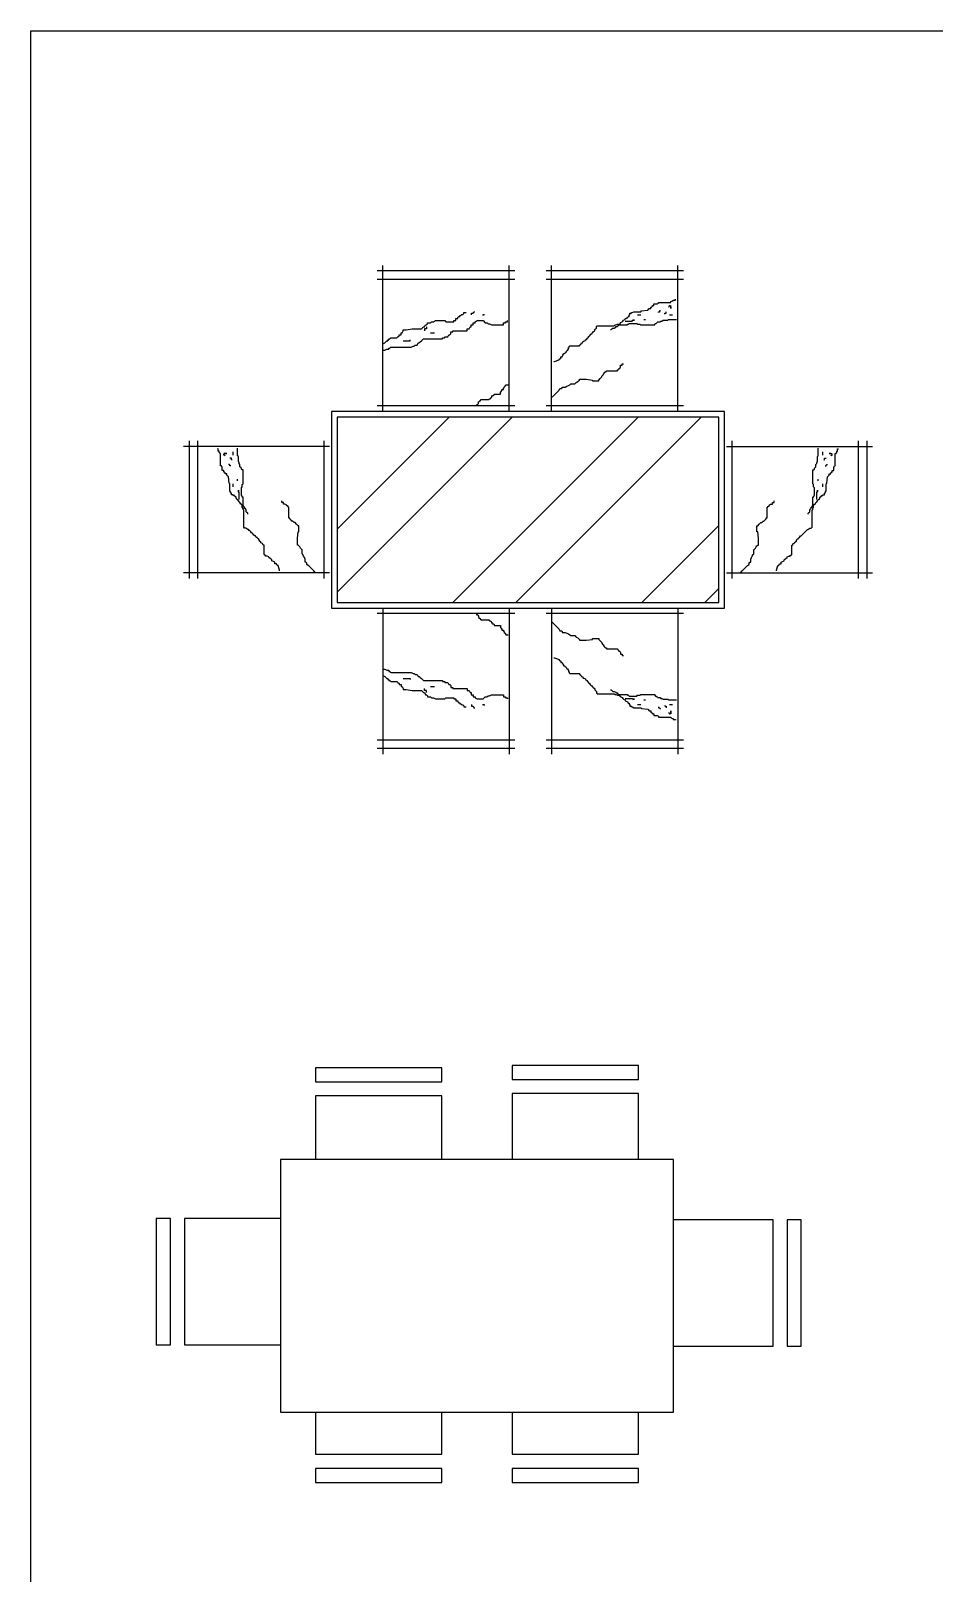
# Model space of a CAD drawing. Extents: x 15.9 to 33.1, y 12.3 to 21.3.
# Drawn here: x 15.93 to 19.15, y 15.83 to 21.32 of the extents above; entities that cross this region are included whole.
import ezdxf

# ---------------------------------------------------------------- set-up
doc = ezdxf.new("R2010")
doc.units = 0
doc.header["$LTSCALE"] = 0.5
doc.header["$MEASUREMENT"] = 0
doc.layers.get('0').update_dxf_attribs({"linetype": 'CONTINUOUS'})
doc.layers.add('Deftpoints', color=7, linetype='CONTINUOUS', plot=False)

# ---------------------------------------------------------------- blocks, each defined once
blk = doc.blocks.new('A$C06544FDC')
for p, q in [((-47.2, 500), (-537.2, 500)), ((-517.2, 0), (-517.2, 520)), ((-67.2, 0), (-67.2, 520)), ((554.4, 500), (64.4, 500)), ((84.4, 0), (84.4, 520)), ((534.4, 0), (534.4, 520)), ((-47.2, 470), (-537.2, 470)), ((554.4, 470), (64.4, 470)), ((459.7, 382.6), (465.2, 385.4)), ((465.2, 388.1), (509.5, 388.1)), ((465.2, 385.4), (465.2, 388.1)), ((509.5, 390.9), (515.1, 393.7)), ((509.5, 388.1), (509.5, 390.9)), ((515.1, 393.7), (517.8, 393.7)), ((517.8, 396.4), (526.1, 396.4)), ((517.8, 393.7), (517.8, 396.4)), ((526.1, 396.4), (526.1, 399.2)), ((-256.9, 330.3), (-249.6, 330.3)), ((-256.9, 323.1), (-256.9, 330.3)), ((-249.6, 333.9), (-246, 337.5)), ((-249.6, 330.3), (-249.6, 333.9)), ((-246, 337.5), (-242.4, 337.5)), ((-242.4, 341.1), (-238.8, 341.1)), ((-242.4, 337.5), (-242.4, 341.1)), ((-238.8, 341.1), (-235.2, 344.7)), ((-235.2, 344.7), (-231.6, 344.7)), ((-231.6, 344.7), (-227.9, 348.3)), ((-227.9, 351.9), (-220.7, 351.9)), ((-227.9, 348.3), (-227.9, 351.9)), ((-200.7, 349.4), (-195.1, 349.4)), ((-200.7, 343.9), (-200.7, 349.4)), ((-195.1, 349.4), (-192.4, 355)), ((-192.4, 355), (-189.6, 355)), ((-161.9, 343.9), (-156.4, 343.9)), ((-156.4, 343.9), (-156.4, 346.7)), ((346.2, 330.1), (351.8, 332.8)), ((346.2, 327.3), (346.2, 330.1)), ((351.8, 332.8), (354.5, 332.8)), ((354.5, 332.8), (357.3, 338.4)), ((357.3, 338.4), (360.1, 338.4)), ((360.1, 343.9), (362.8, 343.9)), ((360.1, 338.4), (360.1, 343.9)), ((362.8, 349.4), (368.4, 349.4)), ((362.8, 343.9), (362.8, 349.4)), ((368.4, 352.2), (371.1, 352.2)), ((368.4, 349.4), (368.4, 352.2)), ((371.1, 352.2), (376.7, 355)), ((376.7, 355), (401.6, 355)), ((390.5, 343.9), (401.6, 343.9)), ((401.6, 355), (404.4, 357.7)), ((404.4, 357.7), (426.5, 360.5)), ((426.5, 360.5), (432, 366)), ((432, 366), (437.6, 366)), ((437.6, 371.5), (440.3, 371.5)), ((437.6, 366), (437.6, 371.5)), ((440.3, 371.5), (443.1, 374.3)), ((443.1, 377.1), (448.6, 377.1)), ((443.1, 374.3), (443.1, 377.1)), ((448.6, 382.6), (459.7, 382.6)), ((448.6, 377.1), (448.6, 382.6)), ((465.2, 355), (468, 355)), ((465.2, 352.2), (465.2, 355)), ((468, 355), (470.8, 357.7)), ((470.8, 357.7), (470.8, 360.5)), ((487.4, 349.4), (492.9, 349.4)), ((487.4, 346.7), (487.4, 349.4)), ((492.9, 349.4), (492.9, 355)), ((501.2, 371.5), (504, 374.3)), ((504, 377.1), (506.8, 377.1)), ((504, 374.3), (504, 377.1)), ((504, 343.9), (515.1, 343.9)), ((506.8, 377.1), (509.5, 371.5)), ((509.5, 366), (509.5, 377.1)), ((509.5, 371.5), (509.5, 366)), ((-452.1, 279.7), (-448.5, 279.7)), ((-452.1, 272.5), (-452.1, 279.7)), ((-448.5, 279.7), (-444.9, 286.9)), ((-444.9, 290.5), (-434, 290.5)), ((-444.9, 286.9), (-444.9, 290.5)), ((-434, 290.5), (-412.3, 294.2)), ((-412.3, 294.2), (-379.8, 294.2)), ((-379.8, 294.2), (-376.2, 297.8)), ((-376.2, 297.8), (-372.6, 301.4)), ((-372.6, 301.4), (-368.9, 301.4)), ((-368.9, 301.4), (-365.3, 308.6)), ((-368.9, 294.2), (-368.9, 286.9)), ((-361.7, 294.2), (-368.9, 294.2)), ((-365.3, 308.6), (-361.7, 308.6)), ((-361.7, 308.6), (-358.1, 312.2)), ((-361.7, 301.4), (-361.7, 294.2)), ((-358.1, 315.8), (-347.3, 315.8)), ((-358.1, 312.2), (-358.1, 315.8)), ((-347.3, 315.8), (-343.6, 319.4)), ((-347.3, 279.7), (-332.8, 279.7)), ((-343.6, 319.4), (-336.4, 319.4)), ((-336.4, 319.4), (-329.2, 323.1)), ((-329.2, 323.1), (-296.6, 323.1)), ((-296.6, 323.1), (-293, 319.4)), ((-293, 319.4), (-264.1, 319.4)), ((-278.6, 272.5), (-274.9, 276.1)), ((-274.9, 283.3), (-267.7, 283.3)), ((-274.9, 276.1), (-274.9, 283.3)), ((-267.7, 286.9), (-217.1, 286.9)), ((-267.7, 283.3), (-267.7, 286.9)), ((-264.1, 323.1), (-256.9, 323.1)), ((-264.1, 319.4), (-264.1, 323.1)), ((-217.1, 294.2), (-209.9, 294.2)), ((-217.1, 286.9), (-217.1, 294.2)), ((-209.9, 294.2), (-206.2, 301.4)), ((-206.2, 301.4), (-202.6, 301.4)), ((-202.6, 308.6), (-195.4, 308.6)), ((-202.6, 301.4), (-202.6, 308.6)), ((-195.4, 315.8), (-188.2, 315.8)), ((-195.4, 308.6), (-195.4, 315.8)), ((-188.2, 319.4), (-180.9, 323.1)), ((-188.2, 315.8), (-188.2, 319.4)), ((-180.9, 323.1), (-159.2, 323.1)), ((-159.2, 323.1), (-152, 315.8)), ((-152, 315.8), (-144.8, 315.8)), ((-144.8, 315.8), (-141.2, 312.2)), ((-141.2, 312.2), (-137.6, 312.2)), ((-137.6, 312.2), (-130.3, 308.6)), ((-130.3, 308.6), (-86.9, 308.6)), ((-86.9, 315.8), (-79.7, 315.8)), ((-86.9, 308.6), (-86.9, 315.8)), ((-79.7, 319.4), (-72.5, 319.4)), ((-79.7, 315.8), (-79.7, 319.4)), ((-72.5, 319.4), (-72.5, 323.1)), ((221.7, 272), (224.5, 274.8)), ((224.5, 274.8), (227.2, 277.5)), ((227.2, 277.5), (230, 280.3)), ((230, 280.3), (232.8, 283.1)), ((232.8, 283.1), (235.5, 285.8)), ((235.5, 285.8), (238.3, 288.6)), ((238.3, 291.4), (241.1, 294.1)), ((238.3, 288.6), (238.3, 291.4)), ((241.1, 294.1), (243.8, 296.9)), ((243.8, 302.4), (246.6, 305.2)), ((243.8, 296.9), (243.8, 302.4)), ((246.6, 305.2), (307.5, 305.2)), ((293.7, 291.4), (296.4, 291.4)), ((296.4, 291.4), (299.2, 294.1)), ((299.2, 294.1), (302, 296.9)), ((302, 296.9), (307.5, 296.9)), ((307.5, 305.2), (310.3, 308)), ((307.5, 296.9), (313, 299.7)), ((310.3, 308), (313, 308)), ((313, 308), (318.6, 310.7)), ((313, 302.4), (318.6, 302.4)), ((313, 299.7), (313, 302.4)), ((318.6, 310.7), (324.1, 310.7)), ((318.6, 305.2), (321.3, 305.2)), ((318.6, 302.4), (318.6, 305.2)), ((321.3, 305.2), (324.1, 308)), ((324.1, 310.7), (329.6, 313.5)), ((324.1, 308), (354.5, 308)), ((329.6, 316.3), (335.2, 319)), ((329.6, 313.5), (329.6, 316.3)), ((335.2, 319), (337.9, 321.8)), ((337.9, 321.8), (340.7, 324.5)), ((340.7, 324.5), (346.2, 327.3)), ((346.2, 321.8), (371.1, 321.8)), ((354.5, 310.7), (357.3, 310.7)), ((354.5, 308), (354.5, 310.7)), ((357.3, 310.7), (360.1, 313.5)), ((360.1, 313.5), (387.8, 313.5)), ((371.1, 321.8), (373.9, 324.5)), ((379.5, 324.5), (373.9, 324.5)), ((373.9, 324.5), (379.5, 324.5)), ((387.8, 313.5), (390.5, 310.7)), ((390.5, 310.7), (398.8, 310.7)), ((398.8, 310.7), (401.6, 308)), ((401.6, 308), (451.4, 308)), ((412.7, 327.3), (418.2, 327.3)), ((451.4, 310.7), (454.2, 313.5)), ((451.4, 308), (451.4, 310.7)), ((454.2, 313.5), (456.9, 313.5)), ((456.9, 313.5), (459.7, 316.3)), ((459.7, 316.3), (462.5, 319)), ((462.5, 319), (470.8, 319)), ((470.8, 319), (473.5, 321.8)), ((473.5, 321.8), (476.3, 321.8)), ((476.3, 321.8), (481.8, 324.5)), ((481.8, 324.5), (498.5, 324.5)), ((498.5, 324.5), (501.2, 327.3)), ((501.2, 327.3), (528.9, 327.3)), ((-517.2, 240), (-510, 243.6)), ((-517.2, 236.4), (-517.2, 240)), ((-510, 243.6), (-502.7, 250.8)), ((-510, 218.3), (-502.7, 221.9)), ((-502.7, 250.8), (-499.1, 250.8)), ((-502.7, 221.9), (-495.5, 221.9)), ((-499.1, 254.4), (-495.5, 254.4)), ((-499.1, 250.8), (-499.1, 254.4)), ((-495.5, 258), (-491.9, 258)), ((-495.5, 254.4), (-495.5, 258)), ((-495.5, 225.5), (-491.9, 225.5)), ((-495.5, 221.9), (-495.5, 225.5)), ((-491.9, 258), (-488.3, 261.7)), ((-491.9, 225.5), (-488.3, 229.1)), ((-488.3, 261.7), (-466.6, 261.7)), ((-488.3, 229.1), (-416, 229.1)), ((-466.6, 261.7), (-463, 265.3)), ((-463, 265.3), (-459.3, 268.9)), ((-459.3, 272.5), (-452.1, 272.5)), ((-459.3, 268.9), (-459.3, 272.5)), ((-444.9, 250.8), (-419.6, 250.8)), ((-419.6, 250.8), (-419.6, 254.4)), ((-416, 229.1), (-408.7, 232.8)), ((-408.7, 232.8), (-405.1, 232.8)), ((-405.1, 232.8), (-401.5, 236.4)), ((-401.5, 236.4), (-394.3, 236.4)), ((-394.3, 236.4), (-390.6, 243.6)), ((-390.6, 243.6), (-387, 243.6)), ((-387, 243.6), (-383.4, 247.2)), ((-383.4, 247.2), (-379.8, 250.8)), ((-379.8, 250.8), (-372.6, 258)), ((-372.6, 258), (-303.9, 258)), ((-303.9, 261.7), (-296.6, 261.7)), ((-303.9, 258), (-303.9, 261.7)), ((-296.6, 265.3), (-285.8, 265.3)), ((-296.6, 261.7), (-296.6, 265.3)), ((-285.8, 265.3), (-282.2, 272.5)), ((-282.2, 272.5), (-278.6, 272.5)), ((141.4, 216.7), (144.2, 222.3)), ((144.2, 227.8), (147, 227.8)), ((144.2, 222.3), (144.2, 227.8)), ((147, 230.6), (149.7, 233.3)), ((147, 227.8), (147, 230.6)), ((149.7, 233.3), (183, 233.3)), ((183, 236.1), (188.5, 238.8)), ((183, 233.3), (183, 236.1)), ((188.5, 238.8), (191.3, 244.4)), ((191.3, 244.4), (194, 244.4)), ((194, 244.4), (196.8, 249.9)), ((196.8, 249.9), (199.6, 249.9)), ((199.6, 249.9), (205.1, 252.7)), ((205.1, 255.4), (210.6, 258.2)), ((205.1, 252.7), (205.1, 255.4)), ((210.6, 261), (216.2, 263.7)), ((210.6, 258.2), (210.6, 261)), ((216.2, 266.5), (218.9, 269.3)), ((216.2, 263.7), (216.2, 266.5)), ((218.9, 269.3), (221.7, 272)), ((-517.2, 218.3), (-510, 218.3)), ((91.6, 178), (94.4, 178)), ((94.4, 178), (111, 183.6)), ((111, 186.3), (116.5, 189.1)), ((111, 183.6), (111, 186.3)), ((116.5, 194.6), (122.1, 194.6)), ((116.5, 189.1), (116.5, 194.6)), ((122.1, 194.6), (124.8, 200.1)), ((124.8, 200.1), (127.6, 205.7)), ((127.6, 205.7), (130.4, 205.7)), ((130.4, 205.7), (133.1, 208.4)), ((133.1, 208.4), (135.9, 211.2)), ((135.9, 211.2), (138.7, 216.7)), ((138.7, 216.7), (141.4, 216.7)), ((335.2, 169.7), (340.7, 169.7)), ((335.2, 164.2), (335.2, 169.7)), ((180.2, 108.9), (183, 111.7)), ((183, 114.4), (207.9, 114.4)), ((183, 111.7), (183, 114.4)), ((207.9, 114.4), (230, 111.7)), ((230, 111.7), (230, 108.9)), ((252.1, 111.7), (257.7, 117.2)), ((252.1, 108.9), (252.1, 111.7)), ((257.7, 117.2), (263.2, 122.7)), ((263.2, 125.5), (266, 128.3)), ((263.2, 122.7), (263.2, 125.5)), ((266, 128.3), (268.8, 131)), ((268.8, 133.8), (271.5, 136.6)), ((268.8, 131), (268.8, 133.8)), ((271.5, 136.6), (274.3, 139.3)), ((274.3, 139.3), (277.1, 142.1)), ((277.1, 142.1), (279.8, 142.1)), ((279.8, 142.1), (279.8, 144.9)), ((279.8, 144.9), (318.6, 144.9)), ((318.6, 147.6), (321.3, 147.6)), ((318.6, 144.9), (318.6, 147.6)), ((321.3, 147.6), (324.1, 153.1)), ((324.1, 153.1), (326.9, 153.1)), ((326.9, 153.1), (329.6, 158.7)), ((329.6, 164.2), (335.2, 164.2)), ((329.6, 158.7), (329.6, 164.2)), ((-128.7, 53.6), (-125.9, 56.4)), ((-125.9, 56.4), (-123.2, 56.4)), ((-123.2, 56.4), (-120.4, 59.2)), ((-120.4, 61.9), (-98.3, 61.9)), ((-120.4, 59.2), (-120.4, 61.9)), ((-98.3, 70.2), (-95.5, 70.2)), ((-98.3, 61.9), (-98.3, 70.2)), ((-95.5, 73), (-92.7, 73)), ((-95.5, 70.2), (-95.5, 73)), ((-92.7, 78.5), (-87.2, 78.5)), ((-92.7, 73), (-92.7, 78.5)), ((-87.2, 84), (-84.4, 84)), ((-87.2, 78.5), (-87.2, 84)), ((-84.4, 86.8), (-81.7, 89.6)), ((-84.4, 84), (-84.4, 86.8)), ((-81.7, 92.3), (-78.9, 92.3)), ((-81.7, 89.6), (-81.7, 92.3)), ((-78.9, 95.1), (-70.6, 95.1)), ((-78.9, 92.3), (-78.9, 95.1)), ((86.1, 50.9), (91.6, 56.4)), ((91.6, 56.4), (108.2, 73)), ((108.2, 73), (111, 75.7)), ((111, 75.7), (113.8, 81.3)), ((113.8, 81.3), (119.3, 81.3)), ((119.3, 81.3), (122.1, 84)), ((122.1, 86.8), (133.1, 86.8)), ((122.1, 84), (122.1, 86.8)), ((133.1, 86.8), (138.7, 89.6)), ((138.7, 89.6), (144.2, 92.3)), ((144.2, 92.3), (149.7, 95.1)), ((149.7, 95.1), (152.5, 97.9)), ((152.5, 97.9), (166.4, 97.9)), ((166.4, 97.9), (171.9, 103.4)), ((171.9, 103.4), (177.4, 106.2)), ((177.4, 106.2), (180.2, 108.9)), ((230, 108.9), (252.1, 108.9)), ((-700, 0), (-700, -700)), ((700, 0), (-700, 0)), ((-47.2, 20), (-537.2, 20)), ((-184.1, 23.2), (-181.3, 23.2)), ((-181.3, 23.2), (-178.5, 26)), ((-178.5, 26), (-175.8, 28.7)), ((-175.8, 34.3), (-170.2, 37)), ((-175.8, 28.7), (-175.8, 34.3)), ((-170.2, 39.8), (-167.5, 39.8)), ((-170.2, 37), (-170.2, 39.8)), ((-167.5, 42.6), (-139.8, 42.6)), ((-167.5, 39.8), (-167.5, 42.6)), ((-139.8, 42.6), (-137, 45.3)), ((-137, 45.3), (-134.2, 45.3)), ((-134.2, 45.3), (-131.5, 48.1)), ((-131.5, 50.9), (-128.7, 50.9)), ((-131.5, 48.1), (-131.5, 50.9)), ((-128.7, 50.9), (-128.7, 53.6)), ((554.4, 20), (64.4, 20)), ((700, -700), (700, 0)), ((-680, -20), (-680, -680)), ((-680, -418.8), (-281.2, -20)), ((-680, -643.3), (-56.7, -20)), ((680, -20), (-680, -20)), ((-267.7, -680), (392.3, -20)), ((-43.2, -680), (616.8, -20)), ((680, -680), (680, -20)), ((-1206.8, -105), (-1206.8, -595)), ((-1176.8, -105), (-1176.8, -595)), ((-726.8, -105), (-726.8, -595)), ((726.8, -105), (726.8, -595)), ((1176.8, -105), (1176.8, -595)), ((1206.8, -105), (1206.8, -595)), ((-706.8, -125), (-1226.8, -125)), ((-1103.2, -133.2), (-1106, -133.2)), ((-1103.2, -141.5), (-1103.2, -133.2)), ((-1100.5, -141.5), (-1103.2, -141.5)), ((-1100.5, -144.3), (-1100.5, -141.5)), ((-1097.7, -149.8), (-1100.5, -144.3)), ((-1094.9, -149.8), (-1097.7, -149.8)), ((-1094.9, -194.1), (-1094.9, -149.8)), ((-1083.9, -152.6), (-1078.3, -149.8)), ((-1072.8, -149.8), (-1083.9, -149.8)), ((-1083.9, -155.4), (-1083.9, -152.6)), ((-1081.1, -155.4), (-1083.9, -155.4)), ((-1078.3, -158.1), (-1081.1, -155.4)), ((-1078.3, -149.8), (-1072.8, -149.8)), ((-1050.7, -155.4), (-1050.7, -144.3)), ((-1034.1, -158.1), (-1034.1, -130.5)), ((-1031.4, -160.9), (-1034.1, -158.1)), ((-1031.4, -177.5), (-1031.4, -160.9)), ((706.8, -125), (1226.8, -125)), ((1031.4, -160.9), (1034.1, -158.1)), ((1031.4, -177.5), (1031.4, -160.9)), ((1034.1, -158.1), (1034.1, -130.5)), ((1050.7, -155.4), (1050.7, -144.3)), ((1072.8, -149.8), (1083.9, -149.8)), ((1078.3, -149.8), (1072.8, -149.8)), ((1083.9, -152.6), (1078.3, -149.8)), ((1078.3, -158.1), (1081.1, -155.4)), ((1081.1, -155.4), (1083.9, -155.4)), ((1083.9, -155.4), (1083.9, -152.6)), ((1094.9, -194.1), (1094.9, -149.8)), ((1094.9, -149.8), (1097.7, -149.8)), ((1097.7, -149.8), (1100.5, -144.3)), ((1100.5, -141.5), (1103.2, -141.5)), ((1100.5, -144.3), (1100.5, -141.5)), ((1103.2, -133.2), (1106, -133.2)), ((1103.2, -141.5), (1103.2, -133.2)), ((-1092.2, -194.1), (-1094.9, -194.1)), ((-1089.4, -199.6), (-1092.2, -194.1)), ((-1089.4, -210.7), (-1089.4, -199.6)), ((-1083.9, -210.7), (-1089.4, -210.7)), ((-1083.9, -216.3), (-1083.9, -210.7)), ((-1081.1, -216.3), (-1083.9, -216.3)), ((-1078.3, -219), (-1081.1, -216.3)), ((-1078.3, -221.8), (-1078.3, -219)), ((-1064.5, -188.6), (-1067.3, -188.6)), ((-1061.8, -191.3), (-1064.5, -188.6)), ((-1056.2, -166.4), (-1061.8, -166.4)), ((-1061.8, -194.1), (-1061.8, -191.3)), ((-1059, -194.1), (-1061.8, -194.1)), ((-1056.2, -172), (-1056.2, -166.4)), ((-1053.5, -172), (-1056.2, -172)), ((-1028.6, -183), (-1031.4, -177.5)), ((-1028.6, -185.8), (-1028.6, -183)), ((-1025.8, -188.6), (-1028.6, -185.8)), ((-1025.8, -196.9), (-1025.8, -188.6)), ((-1023.1, -199.6), (-1025.8, -196.9)), ((-1020.3, -202.4), (-1023.1, -199.6)), ((-1020.3, -205.2), (-1020.3, -202.4)), ((-1017.5, -207.9), (-1020.3, -205.2)), ((-1014.8, -207.9), (-1017.5, -207.9)), ((-1014.8, -257.8), (-1014.8, -207.9)), ((1014.8, -207.9), (1017.5, -207.9)), ((1014.8, -257.8), (1014.8, -207.9)), ((1017.5, -207.9), (1020.3, -205.2)), ((1020.3, -202.4), (1023.1, -199.6)), ((1020.3, -205.2), (1020.3, -202.4)), ((1023.1, -199.6), (1025.8, -196.9)), ((1025.8, -188.6), (1028.6, -185.8)), ((1025.8, -196.9), (1025.8, -188.6)), ((1028.6, -183), (1031.4, -177.5)), ((1028.6, -185.8), (1028.6, -183)), ((1053.5, -172), (1056.2, -172)), ((1056.2, -166.4), (1061.8, -166.4)), ((1056.2, -172), (1056.2, -166.4)), ((1059, -194.1), (1061.8, -194.1)), ((1061.8, -191.3), (1064.5, -188.6)), ((1061.8, -194.1), (1061.8, -191.3)), ((1064.5, -188.6), (1067.3, -188.6)), ((1078.3, -219), (1081.1, -216.3)), ((1078.3, -221.8), (1078.3, -219)), ((1081.1, -216.3), (1083.9, -216.3)), ((1083.9, -210.7), (1089.4, -210.7)), ((1083.9, -216.3), (1083.9, -210.7)), ((1089.4, -199.6), (1092.2, -194.1)), ((1089.4, -210.7), (1089.4, -199.6)), ((1092.2, -194.1), (1094.9, -194.1)), ((-1072.8, -221.8), (-1078.3, -221.8)), ((-1072.8, -227.3), (-1072.8, -221.8)), ((-1067.3, -232.9), (-1072.8, -227.3)), ((-1064.5, -255), (-1067.3, -232.9)), ((-1061.8, -257.8), (-1064.5, -255)), ((-1061.8, -282.7), (-1061.8, -257.8)), ((-1050.7, -268.8), (-1050.7, -257.8)), ((-1034.1, -246.7), (-1034.1, -241.2)), ((-1020.3, -271.6), (-1017.5, -268.8)), ((-1020.3, -299.3), (-1020.3, -271.6)), ((-1017.5, -260.5), (-1014.8, -257.8)), ((-1017.5, -268.8), (-1017.5, -260.5)), ((1017.5, -260.5), (1014.8, -257.8)), ((1017.5, -268.8), (1017.5, -260.5)), ((1020.3, -271.6), (1017.5, -268.8)), ((1020.3, -299.3), (1020.3, -271.6)), ((1034.1, -246.7), (1034.1, -241.2)), ((1050.7, -268.8), (1050.7, -257.8)), ((1061.8, -257.8), (1064.5, -255)), ((1061.8, -282.7), (1061.8, -257.8)), ((1064.5, -255), (1067.3, -232.9)), ((1067.3, -232.9), (1072.8, -227.3)), ((1072.8, -221.8), (1078.3, -221.8)), ((1072.8, -227.3), (1072.8, -221.8)), ((-1059, -288.2), (-1061.8, -282.7)), ((-1059, -291), (-1059, -288.2)), ((-1056.2, -291), (-1059, -291)), ((-1056.2, -296.5), (-1056.2, -291)), ((-1050.7, -296.5), (-1056.2, -296.5)), ((-1050.7, -299.3), (-1050.7, -296.5)), ((-1045.2, -299.3), (-1050.7, -299.3)), ((-1045.2, -302), (-1045.2, -299.3)), ((-1039.6, -304.8), (-1045.2, -302)), ((-1039.6, -307.6), (-1039.6, -304.8)), ((-1036.9, -313.1), (-1039.6, -307.6)), ((-1034.1, -313.1), (-1036.9, -313.1)), ((-1031.4, -318.6), (-1034.1, -313.1)), ((-1031.4, -285.4), (-1031.4, -279.9)), ((-1031.4, -279.9), (-1031.4, -285.4)), ((-1028.6, -288.2), (-1031.4, -285.4)), ((-1028.6, -321.4), (-1031.4, -318.6)), ((-1028.6, -313.1), (-1028.6, -288.2)), ((-1025.8, -324.2), (-1028.6, -321.4)), ((-1023.1, -329.7), (-1025.8, -324.2)), ((-1017.5, -302), (-1020.3, -299.3)), ((-1017.5, -304.8), (-1017.5, -302)), ((-1014.8, -304.8), (-1017.5, -304.8)), ((-1014.8, -335.3), (-1014.8, -304.8)), ((-876.5, -324.2), (-876.5, -318.6)), ((-871, -324.2), (-876.5, -324.2)), ((-871, -329.7), (-871, -324.2)), ((871, -324.2), (876.5, -324.2)), ((871, -329.7), (871, -324.2)), ((876.5, -324.2), (876.5, -318.6)), ((1014.8, -304.8), (1017.5, -304.8)), ((1014.8, -335.3), (1014.8, -304.8)), ((1017.5, -302), (1020.3, -299.3)), ((1017.5, -304.8), (1017.5, -302)), ((1023.1, -329.7), (1025.8, -324.2)), ((1025.8, -324.2), (1028.6, -321.4)), ((1028.6, -288.2), (1031.4, -285.4)), ((1028.6, -313.1), (1028.6, -288.2)), ((1028.6, -321.4), (1031.4, -318.6)), ((1031.4, -279.9), (1031.4, -285.4)), ((1031.4, -285.4), (1031.4, -279.9)), ((1031.4, -318.6), (1034.1, -313.1)), ((1034.1, -313.1), (1036.9, -313.1)), ((1036.9, -313.1), (1039.6, -307.6)), ((1039.6, -304.8), (1045.2, -302)), ((1039.6, -307.6), (1039.6, -304.8)), ((1045.2, -299.3), (1050.7, -299.3)), ((1045.2, -302), (1045.2, -299.3)), ((1050.7, -296.5), (1056.2, -296.5)), ((1050.7, -299.3), (1050.7, -296.5)), ((1056.2, -291), (1059, -291)), ((1056.2, -296.5), (1056.2, -291)), ((1059, -288.2), (1061.8, -282.7)), ((1059, -291), (1059, -288.2)), ((-1020.3, -329.7), (-1023.1, -329.7)), ((-1017.5, -335.3), (-1020.3, -329.7)), ((-1017.5, -340.8), (-1017.5, -335.3)), ((-1014.8, -346.3), (-1017.5, -340.8)), ((-1012, -338), (-1014.8, -335.3)), ((-1014.8, -349.1), (-1014.8, -346.3)), ((-1012, -351.9), (-1014.8, -349.1)), ((-1012, -340.8), (-1012, -338)), ((-1009.2, -340.8), (-1012, -340.8)), ((-1012, -412.7), (-1012, -351.9)), ((-1009.2, -346.3), (-1009.2, -340.8)), ((-1006.5, -346.3), (-1009.2, -346.3)), ((-1003.7, -351.9), (-1006.5, -346.3)), ((-1003.7, -357.4), (-1003.7, -351.9)), ((-1000.9, -360.2), (-1003.7, -357.4)), ((-998.2, -362.9), (-1000.9, -360.2)), ((-998.2, -365.7), (-998.2, -362.9)), ((-865.5, -329.7), (-871, -329.7)), ((-860, -332.5), (-865.5, -329.7)), ((-860, -335.3), (-860, -332.5)), ((-854.4, -338), (-860, -335.3)), ((-854.4, -340.8), (-854.4, -338)), ((-851.7, -340.8), (-854.4, -340.8)), ((-851.7, -379.5), (-851.7, -340.8)), ((-848.9, -379.5), (-851.7, -379.5)), ((-848.9, -382.3), (-848.9, -379.5)), ((-846.1, -385.1), (-848.9, -382.3)), ((846.1, -385.1), (848.9, -382.3)), ((848.9, -379.5), (851.7, -379.5)), ((848.9, -382.3), (848.9, -379.5)), ((851.7, -379.5), (851.7, -340.8)), ((851.7, -340.8), (854.4, -340.8)), ((854.4, -338), (860, -335.3)), ((854.4, -340.8), (854.4, -338)), ((860, -332.5), (865.5, -329.7)), ((860, -335.3), (860, -332.5)), ((865.5, -329.7), (871, -329.7)), ((998.2, -362.9), (1000.9, -360.2)), ((998.2, -365.7), (998.2, -362.9)), ((1000.9, -360.2), (1003.7, -357.4)), ((1003.7, -351.9), (1006.5, -346.3)), ((1003.7, -357.4), (1003.7, -351.9)), ((1006.5, -346.3), (1009.2, -346.3)), ((1009.2, -340.8), (1012, -340.8)), ((1009.2, -346.3), (1009.2, -340.8)), ((1012, -338), (1014.8, -335.3)), ((1012, -340.8), (1012, -338)), ((1012, -351.9), (1014.8, -349.1)), ((1012, -412.7), (1012, -351.9)), ((1014.8, -346.3), (1017.5, -340.8)), ((1014.8, -349.1), (1014.8, -346.3)), ((1017.5, -335.3), (1020.3, -329.7)), ((1017.5, -340.8), (1017.5, -335.3)), ((1020.3, -329.7), (1023.1, -329.7)), ((-1009.2, -415.5), (-1012, -412.7)), ((-1003.7, -415.5), (-1009.2, -415.5)), ((-1000.9, -418.3), (-1003.7, -415.5)), ((-998.2, -421), (-1000.9, -418.3)), ((-995.4, -421), (-998.2, -421)), ((-992.6, -423.8), (-995.4, -421)), ((-989.9, -426.6), (-992.6, -423.8)), ((-987.1, -429.3), (-989.9, -426.6)), ((-984.4, -432.1), (-987.1, -429.3)), ((-981.6, -434.9), (-984.4, -432.1)), ((-978.8, -437.6), (-981.6, -434.9)), ((-976.1, -440.4), (-978.8, -437.6)), ((-843.4, -387.8), (-846.1, -385.1)), ((-840.6, -390.6), (-843.4, -387.8)), ((-837.8, -390.6), (-840.6, -390.6)), ((-835.1, -393.4), (-837.8, -390.6)), ((-832.3, -396.1), (-835.1, -393.4)), ((-829.5, -396.1), (-832.3, -396.1)), ((-824, -401.7), (-829.5, -396.1)), ((-818.5, -407.2), (-824, -401.7)), ((-821.3, -451.5), (-818.5, -429.3)), ((-815.7, -407.2), (-818.5, -407.2)), ((-818.5, -429.3), (-815.7, -429.3)), ((-815.7, -429.3), (-815.7, -407.2)), ((405.8, -680), (680, -405.8)), ((815.7, -407.2), (818.5, -407.2)), ((815.7, -429.3), (815.7, -407.2)), ((818.5, -429.3), (815.7, -429.3)), ((818.5, -407.2), (824, -401.7)), ((821.3, -451.5), (818.5, -429.3)), ((824, -401.7), (829.5, -396.1)), ((829.5, -396.1), (832.3, -396.1)), ((832.3, -396.1), (835.1, -393.4)), ((835.1, -393.4), (837.8, -390.6)), ((837.8, -390.6), (840.6, -390.6)), ((840.6, -390.6), (843.4, -387.8)), ((843.4, -387.8), (846.1, -385.1)), ((976.1, -440.4), (978.8, -437.6)), ((978.8, -437.6), (981.6, -434.9)), ((981.6, -434.9), (984.4, -432.1)), ((984.4, -432.1), (987.1, -429.3)), ((987.1, -429.3), (989.9, -426.6)), ((989.9, -426.6), (992.6, -423.8)), ((992.6, -423.8), (995.4, -421)), ((995.4, -421), (998.2, -421)), ((998.2, -421), (1000.9, -418.3)), ((1000.9, -418.3), (1003.7, -415.5)), ((1003.7, -415.5), (1009.2, -415.5)), ((1009.2, -415.5), (1012, -412.7)), ((-973.3, -443.2), (-976.1, -440.4)), ((-970.5, -443.2), (-973.3, -443.2)), ((-967.8, -448.7), (-970.5, -443.2)), ((-965, -448.7), (-967.8, -448.7)), ((-962.2, -454.3), (-965, -448.7)), ((-959.5, -454.3), (-962.2, -454.3)), ((-956.7, -459.8), (-959.5, -454.3)), ((-956.7, -462.6), (-956.7, -459.8)), ((-951.2, -465.3), (-956.7, -462.6)), ((-951.2, -468.1), (-951.2, -465.3)), ((-945.7, -470.9), (-951.2, -468.1)), ((-942.9, -476.4), (-945.7, -470.9)), ((-940.1, -476.4), (-942.9, -476.4)), ((-940.1, -509.6), (-940.1, -476.4)), ((-821.3, -476.4), (-821.3, -451.5)), ((-818.5, -476.4), (-821.3, -476.4)), ((-815.7, -479.2), (-818.5, -476.4)), ((-813, -481.9), (-815.7, -479.2)), ((-810.2, -487.5), (-813, -481.9)), ((-804.7, -493), (-810.2, -487.5)), ((-804.7, -506.8), (-804.7, -493)), ((804.7, -493), (810.2, -487.5)), ((804.7, -506.8), (804.7, -493)), ((810.2, -487.5), (813, -481.9)), ((813, -481.9), (815.7, -479.2)), ((815.7, -479.2), (818.5, -476.4)), ((818.5, -476.4), (821.3, -476.4)), ((821.3, -476.4), (821.3, -451.5)), ((940.1, -476.4), (942.9, -476.4)), ((940.1, -509.6), (940.1, -476.4)), ((942.9, -476.4), (945.7, -470.9)), ((945.7, -470.9), (951.2, -468.1)), ((951.2, -465.3), (956.7, -462.6)), ((951.2, -468.1), (951.2, -465.3)), ((956.7, -459.8), (959.5, -454.3)), ((956.7, -462.6), (956.7, -459.8)), ((959.5, -454.3), (962.2, -454.3)), ((962.2, -454.3), (965, -448.7)), ((965, -448.7), (967.8, -448.7)), ((967.8, -448.7), (970.5, -443.2)), ((970.5, -443.2), (973.3, -443.2)), ((973.3, -443.2), (976.1, -440.4)), ((-937.4, -512.4), (-940.1, -509.6)), ((-934.6, -512.4), (-937.4, -512.4)), ((-934.6, -515.1), (-934.6, -512.4)), ((-929.1, -515.1), (-934.6, -515.1)), ((-923.5, -517.9), (-929.1, -515.1)), ((-923.5, -520.7), (-923.5, -517.9)), ((-918, -523.4), (-923.5, -520.7)), ((-915.2, -526.2), (-918, -523.4)), ((-912.5, -529), (-915.2, -526.2)), ((-912.5, -531.7), (-912.5, -529)), ((-906.9, -534.5), (-912.5, -531.7)), ((-901.4, -537.3), (-906.9, -534.5)), ((-901.4, -542.8), (-901.4, -537.3)), ((-895.9, -542.8), (-901.4, -542.8)), ((-893.1, -548.3), (-895.9, -542.8)), ((-890.4, -548.3), (-893.1, -548.3)), ((-884.8, -565), (-890.4, -548.3)), ((-801.9, -509.6), (-804.7, -506.8)), ((-799.1, -515.1), (-801.9, -509.6)), ((-796.4, -520.7), (-799.1, -515.1)), ((-793.6, -526.2), (-796.4, -520.7)), ((-793.6, -537.3), (-793.6, -526.2)), ((-790.8, -537.3), (-793.6, -537.3)), ((-788.1, -540), (-790.8, -537.3)), ((-788.1, -545.6), (-788.1, -540)), ((-782.5, -548.3), (-788.1, -545.6)), ((-779.8, -551.1), (-782.5, -548.3)), ((779.8, -551.1), (782.5, -548.3)), ((782.5, -548.3), (788.1, -545.6)), ((788.1, -540), (790.8, -537.3)), ((788.1, -545.6), (788.1, -540)), ((790.8, -537.3), (793.6, -537.3)), ((793.6, -526.2), (796.4, -520.7)), ((793.6, -537.3), (793.6, -526.2)), ((796.4, -520.7), (799.1, -515.1)), ((799.1, -515.1), (801.9, -509.6)), ((801.9, -509.6), (804.7, -506.8)), ((884.8, -565), (890.4, -548.3)), ((890.4, -548.3), (893.1, -548.3)), ((893.1, -548.3), (895.9, -542.8)), ((895.9, -542.8), (901.4, -542.8)), ((901.4, -537.3), (906.9, -534.5)), ((901.4, -542.8), (901.4, -537.3)), ((906.9, -534.5), (912.5, -531.7)), ((912.5, -529), (915.2, -526.2)), ((912.5, -531.7), (912.5, -529)), ((915.2, -526.2), (918, -523.4)), ((918, -523.4), (923.5, -520.7)), ((923.5, -517.9), (929.1, -515.1)), ((923.5, -520.7), (923.5, -517.9)), ((929.1, -515.1), (934.6, -515.1)), ((934.6, -512.4), (937.4, -512.4)), ((934.6, -515.1), (934.6, -512.4)), ((937.4, -512.4), (940.1, -509.6)), ((-706.8, -575), (-1226.8, -575)), ((-884.8, -567.7), (-884.8, -565)), ((-763.2, -567.7), (-779.8, -551.1)), ((-757.7, -573.3), (-763.2, -567.7)), ((706.8, -575), (1226.8, -575)), ((757.7, -573.3), (763.2, -567.7)), ((763.2, -567.7), (779.8, -551.1)), ((884.8, -567.7), (884.8, -565)), ((630.3, -680), (680, -630.3)), ((-700, -700), (700, -700)), ((-680, -680), (680, -680)), ((-517.2, -700), (-517.2, -1220)), ((-67.2, -700), (-67.2, -1220)), ((84.4, -700), (84.4, -1220)), ((534.4, -700), (534.4, -1220)), ((-47.2, -720), (-537.2, -720)), ((-184.1, -723.2), (-181.3, -723.2)), ((-181.3, -723.2), (-178.5, -726)), ((-178.5, -726), (-175.8, -728.7)), ((-175.8, -728.7), (-175.8, -734.3)), ((-175.8, -734.3), (-170.2, -737)), ((-170.2, -737), (-170.2, -739.8)), ((-170.2, -739.8), (-167.5, -739.8)), ((-167.5, -739.8), (-167.5, -742.6)), ((-167.5, -742.6), (-139.8, -742.6)), ((-139.8, -742.6), (-137, -745.3)), ((-137, -745.3), (-134.2, -745.3)), ((-134.2, -745.3), (-131.5, -748.1)), ((-131.5, -748.1), (-131.5, -750.9)), ((-131.5, -750.9), (-128.7, -750.9)), ((-128.7, -750.9), (-128.7, -753.6)), ((-128.7, -753.6), (-125.9, -756.4)), ((-125.9, -756.4), (-123.2, -756.4)), ((-123.2, -756.4), (-120.4, -759.2)), ((-120.4, -759.2), (-120.4, -761.9)), ((-120.4, -761.9), (-98.3, -761.9)), ((-98.3, -761.9), (-98.3, -770.2)), ((554.4, -720), (64.4, -720)), ((86.1, -750.9), (91.6, -756.4)), ((91.6, -756.4), (108.2, -773)), ((-98.3, -770.2), (-95.5, -770.2)), ((-95.5, -770.2), (-95.5, -773)), ((-95.5, -773), (-92.7, -773)), ((-92.7, -773), (-92.7, -778.5)), ((-92.7, -778.5), (-87.2, -778.5)), ((-87.2, -778.5), (-87.2, -784)), ((-87.2, -784), (-84.4, -784)), ((-84.4, -784), (-84.4, -786.8)), ((-84.4, -786.8), (-81.7, -789.6)), ((-81.7, -789.6), (-81.7, -792.3)), ((-81.7, -792.3), (-78.9, -792.3)), ((-78.9, -792.3), (-78.9, -795.1)), ((-78.9, -795.1), (-70.6, -795.1)), ((108.2, -773), (111, -775.7)), ((111, -775.7), (113.8, -781.3)), ((113.8, -781.3), (119.3, -781.3)), ((119.3, -781.3), (122.1, -784)), ((122.1, -784), (122.1, -786.8)), ((122.1, -786.8), (133.1, -786.8)), ((133.1, -786.8), (138.7, -789.6)), ((138.7, -789.6), (144.2, -792.3)), ((144.2, -792.3), (149.7, -795.1)), ((149.7, -795.1), (152.5, -797.9)), ((152.5, -797.9), (166.4, -797.9)), ((166.4, -797.9), (171.9, -803.4)), ((171.9, -803.4), (177.4, -806.2)), ((177.4, -806.2), (180.2, -808.9)), ((180.2, -808.9), (183, -811.7)), ((183, -811.7), (183, -814.4)), ((183, -814.4), (207.9, -814.4)), ((207.9, -814.4), (230, -811.7)), ((230, -811.7), (230, -808.9)), ((230, -808.9), (252.1, -808.9)), ((252.1, -808.9), (252.1, -811.7)), ((252.1, -811.7), (257.7, -817.2)), ((257.7, -817.2), (263.2, -822.7)), ((263.2, -822.7), (263.2, -825.5)), ((91.6, -878), (94.4, -878)), ((94.4, -878), (111, -883.6)), ((263.2, -825.5), (266, -828.3)), ((266, -828.3), (268.8, -831)), ((268.8, -831), (268.8, -833.8)), ((268.8, -833.8), (271.5, -836.6)), ((271.5, -836.6), (274.3, -839.3)), ((274.3, -839.3), (277.1, -842.1)), ((277.1, -842.1), (279.8, -842.1)), ((279.8, -842.1), (279.8, -844.9)), ((279.8, -844.9), (318.6, -844.9)), ((318.6, -844.9), (318.6, -847.6)), ((318.6, -847.6), (321.3, -847.6)), ((321.3, -847.6), (324.1, -853.1)), ((324.1, -853.1), (326.9, -853.1)), ((326.9, -853.1), (329.6, -858.7)), ((329.6, -858.7), (329.6, -864.2)), ((329.6, -864.2), (335.2, -864.2)), ((335.2, -864.2), (335.2, -869.7)), ((335.2, -869.7), (340.7, -869.7)), ((-517.2, -918.3), (-510, -918.3)), ((-510, -918.3), (-502.7, -921.9)), ((-502.7, -921.9), (-495.5, -921.9)), ((-495.5, -921.9), (-495.5, -925.5)), ((-495.5, -925.5), (-491.9, -925.5)), ((-491.9, -925.5), (-488.3, -929.1)), ((-488.3, -929.1), (-416, -929.1)), ((-416, -929.1), (-408.7, -932.8)), ((-408.7, -932.8), (-405.1, -932.8)), ((-405.1, -932.8), (-401.5, -936.4)), ((111, -883.6), (111, -886.3)), ((111, -886.3), (116.5, -889.1)), ((116.5, -889.1), (116.5, -894.6)), ((116.5, -894.6), (122.1, -894.6)), ((122.1, -894.6), (124.8, -900.1)), ((124.8, -900.1), (127.6, -905.7)), ((127.6, -905.7), (130.4, -905.7)), ((130.4, -905.7), (133.1, -908.4)), ((133.1, -908.4), (135.9, -911.2)), ((135.9, -911.2), (138.7, -916.7)), ((138.7, -916.7), (141.4, -916.7)), ((141.4, -916.7), (144.2, -922.3)), ((144.2, -922.3), (144.2, -927.8)), ((144.2, -927.8), (147, -927.8)), ((147, -927.8), (147, -930.6)), ((147, -930.6), (149.7, -933.3)), ((149.7, -933.3), (183, -933.3)), ((183, -933.3), (183, -936.1)), ((-517.2, -936.4), (-517.2, -940)), ((-517.2, -940), (-510, -943.6)), ((-510, -943.6), (-502.7, -950.8)), ((-502.7, -950.8), (-499.1, -950.8)), ((-499.1, -950.8), (-499.1, -954.4)), ((-499.1, -954.4), (-495.5, -954.4)), ((-495.5, -954.4), (-495.5, -958)), ((-495.5, -958), (-491.9, -958)), ((-491.9, -958), (-488.3, -961.7)), ((-488.3, -961.7), (-466.6, -961.7)), ((-466.6, -961.7), (-463, -965.3)), ((-463, -965.3), (-459.3, -968.9)), ((-459.3, -968.9), (-459.3, -972.5)), ((-459.3, -972.5), (-452.1, -972.5)), ((-452.1, -972.5), (-452.1, -979.7)), ((-452.1, -979.7), (-448.5, -979.7)), ((-448.5, -979.7), (-444.9, -986.9)), ((-444.9, -950.8), (-419.6, -950.8)), ((-444.9, -986.9), (-444.9, -990.5)), ((-419.6, -950.8), (-419.6, -954.4)), ((-401.5, -936.4), (-394.3, -936.4)), ((-394.3, -936.4), (-390.6, -943.6)), ((-390.6, -943.6), (-387, -943.6)), ((-387, -943.6), (-383.4, -947.2)), ((-383.4, -947.2), (-379.8, -950.8)), ((-379.8, -950.8), (-372.6, -958)), ((-372.6, -958), (-303.9, -958)), ((-368.9, -994.2), (-368.9, -986.9)), ((-347.3, -979.7), (-332.8, -979.7)), ((-303.9, -958), (-303.9, -961.7)), ((-303.9, -961.7), (-296.6, -961.7)), ((-296.6, -961.7), (-296.6, -965.3)), ((-296.6, -965.3), (-285.8, -965.3)), ((-285.8, -965.3), (-282.2, -972.5)), ((-282.2, -972.5), (-278.6, -972.5)), ((-278.6, -972.5), (-274.9, -976.1)), ((-274.9, -976.1), (-274.9, -983.3)), ((-274.9, -983.3), (-267.7, -983.3)), ((-267.7, -983.3), (-267.7, -986.9)), ((-267.7, -986.9), (-217.1, -986.9)), ((-217.1, -986.9), (-217.1, -994.2)), ((183, -936.1), (188.5, -938.8)), ((188.5, -938.8), (191.3, -944.4)), ((191.3, -944.4), (194, -944.4)), ((194, -944.4), (196.8, -949.9)), ((196.8, -949.9), (199.6, -949.9)), ((199.6, -949.9), (205.1, -952.7)), ((205.1, -952.7), (205.1, -955.4)), ((205.1, -955.4), (210.6, -958.2)), ((210.6, -958.2), (210.6, -961)), ((210.6, -961), (216.2, -963.7)), ((216.2, -963.7), (216.2, -966.5)), ((216.2, -966.5), (218.9, -969.3)), ((218.9, -969.3), (221.7, -972)), ((221.7, -972), (224.5, -974.8)), ((224.5, -974.8), (227.2, -977.5)), ((227.2, -977.5), (230, -980.3)), ((230, -980.3), (232.8, -983.1)), ((232.8, -983.1), (235.5, -985.8)), ((235.5, -985.8), (238.3, -988.6)), ((-444.9, -990.5), (-434, -990.5)), ((-434, -990.5), (-412.3, -994.2)), ((-412.3, -994.2), (-379.8, -994.2)), ((-379.8, -994.2), (-376.2, -997.8)), ((-376.2, -997.8), (-372.6, -1001.4)), ((-372.6, -1001.4), (-368.9, -1001.4)), ((-361.7, -994.2), (-368.9, -994.2)), ((-368.9, -1001.4), (-365.3, -1008.6)), ((-365.3, -1008.6), (-361.7, -1008.6)), ((-361.7, -1001.4), (-361.7, -994.2)), ((-361.7, -1008.6), (-358.1, -1012.2)), ((-358.1, -1012.2), (-358.1, -1015.8)), ((-358.1, -1015.8), (-347.3, -1015.8)), ((-347.3, -1015.8), (-343.6, -1019.4)), ((-343.6, -1019.4), (-336.4, -1019.4)), ((-336.4, -1019.4), (-329.2, -1023.1)), ((-329.2, -1023.1), (-296.6, -1023.1)), ((-296.6, -1023.1), (-293, -1019.4)), ((-293, -1019.4), (-264.1, -1019.4)), ((-264.1, -1019.4), (-264.1, -1023.1)), ((-264.1, -1023.1), (-256.9, -1023.1)), ((-256.9, -1023.1), (-256.9, -1030.3)), ((-256.9, -1030.3), (-249.6, -1030.3)), ((-249.6, -1030.3), (-249.6, -1033.9)), ((-249.6, -1033.9), (-246, -1037.5)), ((-246, -1037.5), (-242.4, -1037.5)), ((-242.4, -1037.5), (-242.4, -1041.1)), ((-242.4, -1041.1), (-238.8, -1041.1)), ((-238.8, -1041.1), (-235.2, -1044.7)), ((-217.1, -994.2), (-209.9, -994.2)), ((-209.9, -994.2), (-206.2, -1001.4)), ((-206.2, -1001.4), (-202.6, -1001.4)), ((-202.6, -1001.4), (-202.6, -1008.6)), ((-202.6, -1008.6), (-195.4, -1008.6)), ((-195.4, -1008.6), (-195.4, -1015.8)), ((-195.4, -1015.8), (-188.2, -1015.8)), ((-188.2, -1015.8), (-188.2, -1019.4)), ((-188.2, -1019.4), (-180.9, -1023.1)), ((-180.9, -1023.1), (-159.2, -1023.1)), ((-159.2, -1023.1), (-152, -1015.8)), ((-152, -1015.8), (-144.8, -1015.8)), ((-144.8, -1015.8), (-141.2, -1012.2)), ((-141.2, -1012.2), (-137.6, -1012.2)), ((-137.6, -1012.2), (-130.3, -1008.6)), ((-130.3, -1008.6), (-86.9, -1008.6)), ((-86.9, -1008.6), (-86.9, -1015.8)), ((-86.9, -1015.8), (-79.7, -1015.8)), ((-79.7, -1015.8), (-79.7, -1019.4)), ((-79.7, -1019.4), (-72.5, -1019.4)), ((-72.5, -1019.4), (-72.5, -1023.1)), ((238.3, -988.6), (238.3, -991.4)), ((238.3, -991.4), (241.1, -994.1)), ((241.1, -994.1), (243.8, -996.9)), ((243.8, -996.9), (243.8, -1002.4)), ((243.8, -1002.4), (246.6, -1005.2)), ((246.6, -1005.2), (307.5, -1005.2)), ((293.7, -991.4), (296.4, -991.4)), ((296.4, -991.4), (299.2, -994.1)), ((299.2, -994.1), (302, -996.9)), ((302, -996.9), (307.5, -996.9)), ((307.5, -996.9), (313, -999.7)), ((307.5, -1005.2), (310.3, -1008)), ((310.3, -1008), (313, -1008)), ((313, -999.7), (313, -1002.4)), ((313, -1002.4), (318.6, -1002.4)), ((313, -1008), (318.6, -1010.7)), ((318.6, -1002.4), (318.6, -1005.2)), ((318.6, -1005.2), (321.3, -1005.2)), ((318.6, -1010.7), (324.1, -1010.7)), ((321.3, -1005.2), (324.1, -1008)), ((324.1, -1008), (354.5, -1008)), ((324.1, -1010.7), (329.6, -1013.5)), ((329.6, -1013.5), (329.6, -1016.3)), ((329.6, -1016.3), (335.2, -1019)), ((335.2, -1019), (337.9, -1021.8)), ((337.9, -1021.8), (340.7, -1024.5)), ((340.7, -1024.5), (346.2, -1027.3)), ((346.2, -1021.8), (371.1, -1021.8)), ((346.2, -1027.3), (346.2, -1030.1)), ((346.2, -1030.1), (351.8, -1032.8)), ((351.8, -1032.8), (354.5, -1032.8)), ((354.5, -1008), (354.5, -1010.7)), ((354.5, -1010.7), (357.3, -1010.7)), ((354.5, -1032.8), (357.3, -1038.4)), ((357.3, -1010.7), (360.1, -1013.5)), ((357.3, -1038.4), (360.1, -1038.4)), ((360.1, -1013.5), (387.8, -1013.5)), ((360.1, -1038.4), (360.1, -1043.9)), ((371.1, -1021.8), (373.9, -1024.5)), ((373.9, -1024.5), (379.5, -1024.5)), ((379.5, -1024.5), (373.9, -1024.5)), ((387.8, -1013.5), (390.5, -1010.7)), ((390.5, -1010.7), (398.8, -1010.7)), ((398.8, -1010.7), (401.6, -1008)), ((401.6, -1008), (451.4, -1008)), ((412.7, -1027.3), (418.2, -1027.3)), ((451.4, -1008), (451.4, -1010.7)), ((451.4, -1010.7), (454.2, -1013.5)), ((454.2, -1013.5), (456.9, -1013.5)), ((456.9, -1013.5), (459.7, -1016.3)), ((459.7, -1016.3), (462.5, -1019)), ((462.5, -1019), (470.8, -1019)), ((470.8, -1019), (473.5, -1021.8)), ((473.5, -1021.8), (476.3, -1021.8)), ((476.3, -1021.8), (481.8, -1024.5)), ((481.8, -1024.5), (498.5, -1024.5)), ((498.5, -1024.5), (501.2, -1027.3)), ((501.2, -1027.3), (528.9, -1027.3)), ((-235.2, -1044.7), (-231.6, -1044.7)), ((-231.6, -1044.7), (-227.9, -1048.3)), ((-227.9, -1048.3), (-227.9, -1051.9)), ((-227.9, -1051.9), (-220.7, -1051.9)), ((-200.7, -1043.9), (-200.7, -1049.4)), ((-200.7, -1049.4), (-195.1, -1049.4)), ((-195.1, -1049.4), (-192.4, -1055)), ((-192.4, -1055), (-189.6, -1055)), ((-161.9, -1043.9), (-156.4, -1043.9)), ((-156.4, -1043.9), (-156.4, -1046.7)), ((360.1, -1043.9), (362.8, -1043.9)), ((362.8, -1043.9), (362.8, -1049.4)), ((362.8, -1049.4), (368.4, -1049.4)), ((368.4, -1049.4), (368.4, -1052.2)), ((368.4, -1052.2), (371.1, -1052.2)), ((371.1, -1052.2), (376.7, -1055)), ((376.7, -1055), (401.6, -1055)), ((390.5, -1043.9), (401.6, -1043.9)), ((401.6, -1055), (404.4, -1057.7)), ((404.4, -1057.7), (426.5, -1060.5)), ((426.5, -1060.5), (432, -1066)), ((432, -1066), (437.6, -1066)), ((437.6, -1066), (437.6, -1071.5)), ((437.6, -1071.5), (440.3, -1071.5)), ((440.3, -1071.5), (443.1, -1074.3)), ((443.1, -1074.3), (443.1, -1077.1)), ((443.1, -1077.1), (448.6, -1077.1)), ((448.6, -1077.1), (448.6, -1082.6)), ((448.6, -1082.6), (459.7, -1082.6)), ((459.7, -1082.6), (465.2, -1085.4)), ((465.2, -1052.2), (465.2, -1055)), ((465.2, -1055), (468, -1055)), ((465.2, -1085.4), (465.2, -1088.1)), ((465.2, -1088.1), (509.5, -1088.1)), ((468, -1055), (470.8, -1057.7)), ((470.8, -1057.7), (470.8, -1060.5)), ((487.4, -1046.7), (487.4, -1049.4)), ((487.4, -1049.4), (492.9, -1049.4)), ((492.9, -1049.4), (492.9, -1055)), ((501.2, -1071.5), (504, -1074.3)), ((504, -1043.9), (515.1, -1043.9)), ((504, -1074.3), (504, -1077.1)), ((504, -1077.1), (506.8, -1077.1)), ((506.8, -1077.1), (509.5, -1071.5)), ((509.5, -1071.5), (509.5, -1066)), ((509.5, -1066), (509.5, -1077.1)), ((509.5, -1088.1), (509.5, -1090.9)), ((509.5, -1090.9), (515.1, -1093.7)), ((515.1, -1093.7), (517.8, -1093.7)), ((517.8, -1093.7), (517.8, -1096.4)), ((517.8, -1096.4), (526.1, -1096.4)), ((526.1, -1096.4), (526.1, -1099.2)), ((-47.2, -1170), (-537.2, -1170)), ((-47.2, -1200), (-537.2, -1200)), ((554.4, -1170), (64.4, -1170)), ((554.4, -1200), (64.4, -1200))]:
    blk.add_line(p, q)
blk = doc.blocks.new('A$C6F2E0C66')
for p, q in [((1.2673, 1.4847), (1.2673, 1.4347)), ((1.7173, 1.4847), (1.2673, 1.4847)), ((1.7173, 1.4347), (1.7173, 1.4847)), ((0.5675, 1.4758), (0.5675, 1.4258)), ((1.0175, 1.4758), (0.5675, 1.4758)), ((1.0175, 1.4258), (1.0175, 1.4758)), ((1.2673, 1.4347), (1.7173, 1.4347)), ((0.5675, 1.4258), (1.0175, 1.4258)), ((0.5675, 1.3758), (0.5675, 1.15)), ((1.0175, 1.3758), (0.5675, 1.3758)), ((1.0175, 1.15), (1.0175, 1.3758)), ((1.2673, 1.3847), (1.2673, 1.15)), ((1.7173, 1.3847), (1.2673, 1.3847)), ((1.7173, 1.15), (1.7173, 1.3847)), ((0.4423, 1.15), (0.4423, 0.25)), ((1.8423, 1.15), (0.4423, 1.15)), ((1.8423, 0.25), (1.8423, 1.15)), ((0, 0.9395), (0, 0.4895)), ((0.05, 0.9395), (0, 0.9395)), ((0.05, 0.4895), (0.05, 0.9395)), ((0.4423, 0.9395), (0.1, 0.9395)), ((0.1, 0.9395), (0.1, 0.4895)), ((2.197, 0.9346), (1.8423, 0.9346)), ((2.197, 0.4846), (2.197, 0.9346)), ((2.247, 0.9346), (2.247, 0.4846)), ((2.297, 0.9346), (2.247, 0.9346)), ((2.297, 0.4846), (2.297, 0.9346)), ((0, 0.4895), (0.05, 0.4895)), ((0.1, 0.4895), (0.4423, 0.4895)), ((1.8423, 0.4846), (2.197, 0.4846)), ((2.247, 0.4846), (2.297, 0.4846)), ((0.4423, 0.25), (1.8423, 0.25)), ((0.5675, 0.25), (0.5675, 0.1)), ((1.0175, 0.1), (1.0175, 0.25)), ((1.2678, 0.25), (1.2678, 0.1)), ((1.7178, 0.1), (1.7178, 0.25)), ((0.5675, 0.1), (1.0175, 0.1)), ((1.2678, 0.1), (1.7178, 0.1)), ((0.5675, 0.05), (0.5675, 0)), ((1.0175, 0.05), (0.5675, 0.05)), ((0.5675, 0), (1.0175, 0)), ((1.0175, 0), (1.0175, 0.05)), ((1.2678, 0.05), (1.2678, 0)), ((1.7178, 0.05), (1.2678, 0.05)), ((1.2678, 0), (1.7178, 0)), ((1.7178, 0), (1.7178, 0.05))]:
    blk.add_line(p, q)

msp = doc.modelspace()

# ---------------------------------------------------------------- linework, layer by layer
at = {"layer": 'Deftpoints'}
msp.add_lwpolyline([(15.9304, 21.3208), (33.1027, 21.3208), (33.1027, 12.3427), (15.9304, 12.3427)], close=True, dxfattribs=at)

# ---------------------------------------------------------------- block references
at = {"xscale": 0.0009999999999993937, "yscale": 0.0009999999999993937, "zscale": 0.0009999999999993937}
msp.add_blockref('A$C06544FDC', (17.7013, 19.9658), dxfattribs=at)
msp.add_blockref('A$C6F2E0C66', (16.3774, 16.1525))

doc.saveas('drawing.dxf')
